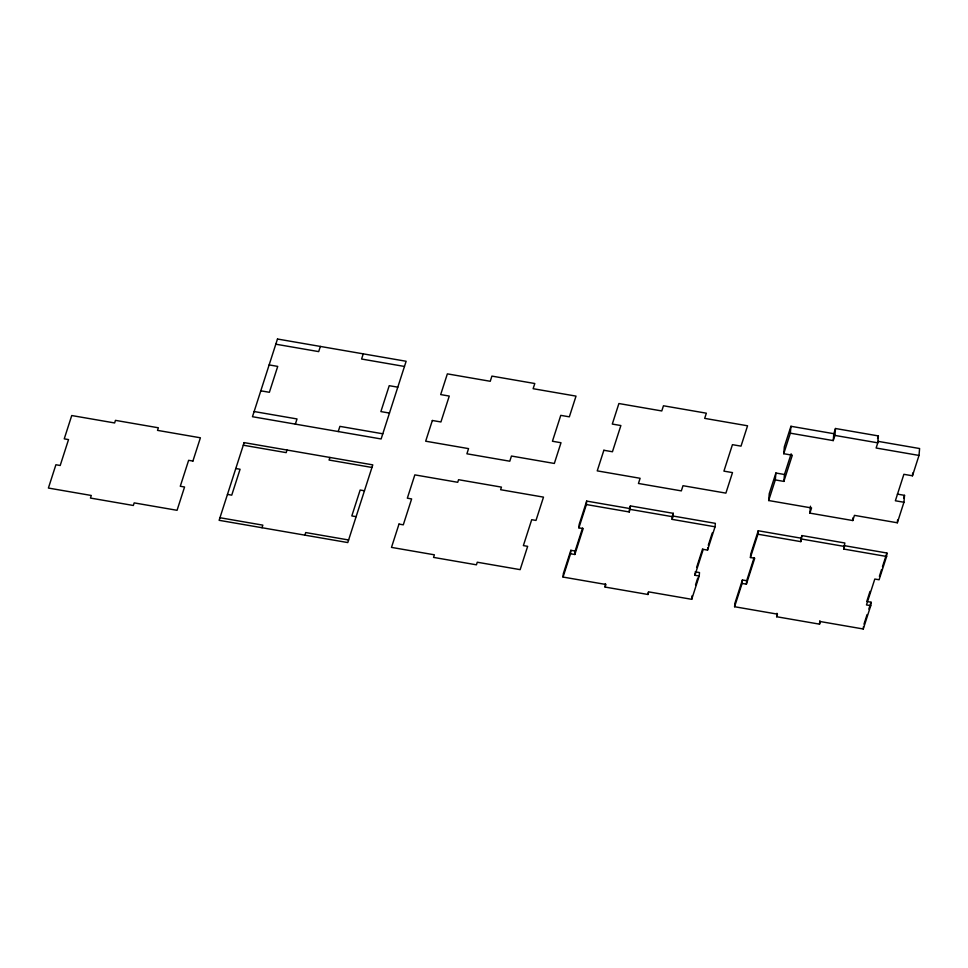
<?xml version="1.0" encoding="UTF-8"?>
<svg xmlns="http://www.w3.org/2000/svg" width="968" height="968" viewBox="0 0 968 968"><rect width="100%" height="100%" fill="white"/><g stroke="black" fill="none" stroke-linecap="round" stroke-linejoin="round"><path stroke-width="1.45" d="M695.218 571.81L699.501 572.56L699.211 576.008L691.709 599.313L648.814 591.896L647.979 594.485L605.097 587.068L605.932 584.478L563.049 577.061L563.34 573.613L570.842 550.308L575.137 551.046L582.542 528.02M563.049 577.061L570.551 553.756L570.842 550.308M570.551 553.756L574.835 554.495L575.137 551.046M574.835 554.495L583.172 528.601L578.888 527.85L579.179 524.402L586.681 501.097L629.575 508.515L630.41 505.925L673.292 513.33L672.167 519.38L715.05 526.798L715.34 523.349L672.457 515.932L672.167 519.38M578.888 527.85L586.39 504.546L586.681 501.097M605.097 587.068L605.399 583.619M586.39 504.546L629.273 511.963L629.575 508.515M629.273 511.963L630.41 505.925M647.979 594.485L648.185 592.186M691.709 599.313L691.999 595.865M699.211 576.008L694.915 575.27L695.121 572.959M694.915 575.27L703.252 549.364L707.548 550.102L707.741 547.803M870.002 591.412L866.759 601.479L871.055 602.229L870.752 605.678L863.25 628.982L820.368 621.565L819.533 624.154L776.651 616.737L777.473 614.148L734.591 606.73L734.894 603.282L742.395 579.977L746.679 580.715L754.096 557.689M734.591 606.73L742.093 583.426L742.395 579.977M742.093 583.426L746.389 584.164L746.679 580.715M746.389 584.164L754.725 558.27L750.43 557.52L750.732 554.071L758.234 530.766L801.117 538.184L801.952 535.582L844.846 543L843.709 549.05L886.603 556.467L886.894 553.018L844.011 545.601L843.709 549.05M750.43 557.52L757.932 534.215L758.234 530.766M897.384 494.116L904.523 495.35L903.943 502.259L897.336 522.78L854.441 515.363L852.772 520.542L809.889 513.125L811.559 507.946L768.665 500.529L769.257 493.619L775.9 473.013L784.467 474.501L791.134 453.81M768.665 500.529L775.308 479.922L775.9 473.013M775.308 479.922L783.874 481.399L792.32 455.202L783.741 453.714L784.334 446.817L790.941 426.283L833.823 433.7L835.493 428.509L878.375 435.927L877.795 442.836L876.125 448.015L919.007 455.432L919.6 448.535L878.194 441.372M783.874 481.399L784.467 474.501M783.741 453.714L790.348 433.18L790.941 426.283M776.651 616.737L776.941 613.288M757.932 534.215L800.826 541.632L801.117 538.184M800.826 541.632L801.952 535.582M809.889 513.125L810.482 506.216M790.348 433.18L833.23 440.597L833.823 433.7M833.23 440.597L834.9 435.418L835.493 428.509M819.533 624.154L819.823 620.706M852.772 520.542L853.014 517.783M863.25 628.982L863.456 626.683M897.336 522.78L897.566 520.01M903.943 502.259L895.364 500.771L903.882 474.308L912.461 475.796L912.691 473.025M192.898 461.095L200.4 437.79L157.518 430.373L158.353 427.783L115.47 420.366L114.635 422.956L71.741 415.538L64.239 438.843L68.534 439.593L60.197 465.487L55.902 464.749L48.4 488.053L91.282 495.471L90.447 498.06L133.342 505.477L134.177 502.888L177.059 510.305L184.561 487.001L180.278 486.263L188.627 460.32L192.91 461.058M262.001 527.729L262.836 525.14L219.954 517.723M287.012 450.035L286.177 452.625L243.295 445.207M295.349 424.129L297.019 418.95L254.136 411.533M320.36 346.435L318.69 351.614L275.807 344.197M304.884 535.147L305.719 532.557L348.613 539.975M329.894 457.453L329.072 460.042L371.954 467.459M338.231 431.546L339.901 426.368L382.796 433.785M363.254 353.852L361.584 359.031L404.467 366.449M672.457 515.932L673.292 513.33M696.609 567.502L702.623 548.795M695.532 584.902L697.734 578.041M708.286 545.286L712.254 532.944M707.548 550.102L715.05 526.798M877.553 438.528L878.375 435.927M903.652 498.084L904.523 495.35M863.988 624.166L867.086 614.571M868.84 609.078L871.055 602.229M879.392 576.323L881.594 569.462M882.477 566.728L886.894 553.018M912.461 475.796L919.007 455.432M886.603 556.467L879.089 579.771L874.806 579.033L866.469 604.939L870.752 605.678M834.9 435.418L877.795 442.836M269.14 364.912L277.719 366.4L269.382 392.294L260.803 390.818M397.8 387.164L389.221 385.688L380.884 411.581L389.463 413.07M630.107 509.374L673.002 516.791M801.661 539.043L844.544 546.46M235.793 468.512L240.076 469.262L231.739 495.156L227.456 494.418M364.452 490.764L360.156 490.026L351.82 515.932L356.115 516.67M244.13 442.618L219.119 520.312L347.778 542.564L372.789 464.87L244.13 442.618M277.477 339.018L252.466 416.712L381.126 438.964L406.136 361.27L277.477 339.018M398.998 524.087L391.495 547.392L434.378 554.809L433.555 557.399L476.438 564.816L477.272 562.226L520.155 569.644L527.657 546.339L523.373 545.601L531.71 519.695L535.994 520.433L543.496 497.129L500.613 489.711L501.448 487.122L458.566 479.704L457.731 482.294L414.836 474.877L407.334 498.181L411.63 498.931L403.293 524.825L398.998 524.087M432.345 420.487L425.678 441.202L468.56 448.62L466.903 453.798L509.785 461.216L511.455 456.037L554.337 463.454L561.004 442.739L552.438 441.251L560.774 415.357L569.341 416.833L576.02 396.118L533.126 388.7L534.796 383.522L491.913 376.104L490.244 381.283L447.361 373.866L440.682 394.581L449.261 396.069L440.924 421.963L432.345 420.487M603.863 450.265L597.232 470.871L640.114 478.289L638.444 483.468L681.339 490.885L682.997 485.706L725.891 493.123L732.498 472.602L723.919 471.126L732.437 444.663L741.016 446.139L747.562 425.787L704.68 418.37L706.35 413.191L663.455 405.774L661.785 410.952L618.903 403.535L612.296 424.069L620.875 425.545L612.441 451.754L603.863 450.265"/></g></svg>
